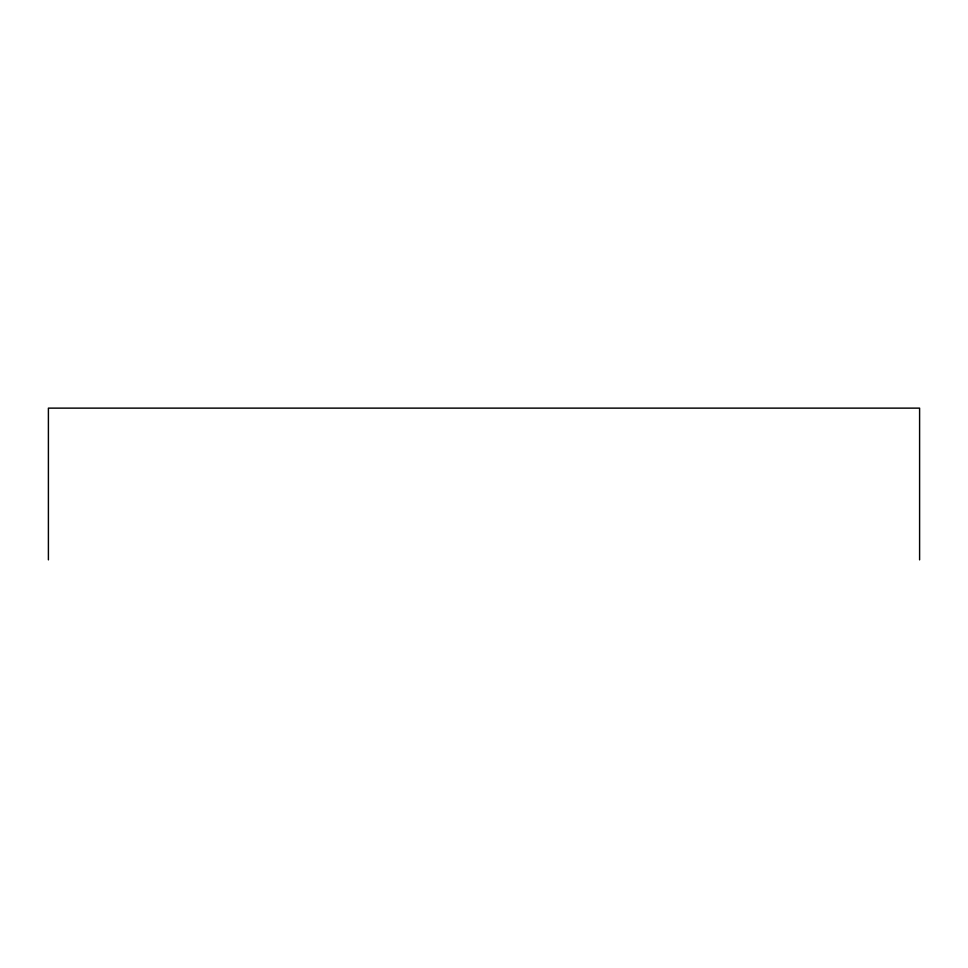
<?xml version="1.0" encoding="UTF-8"?>
<svg xmlns="http://www.w3.org/2000/svg" width="968" height="968" viewBox="0 0 968 968"><rect width="100%" height="100%" fill="white"/><g stroke="black" fill="none" stroke-linecap="round" stroke-linejoin="round"><path stroke-width="1.45" d="M919.6 559.867L919.6 408.133L48.4 408.133L48.4 559.867"/></g></svg>
